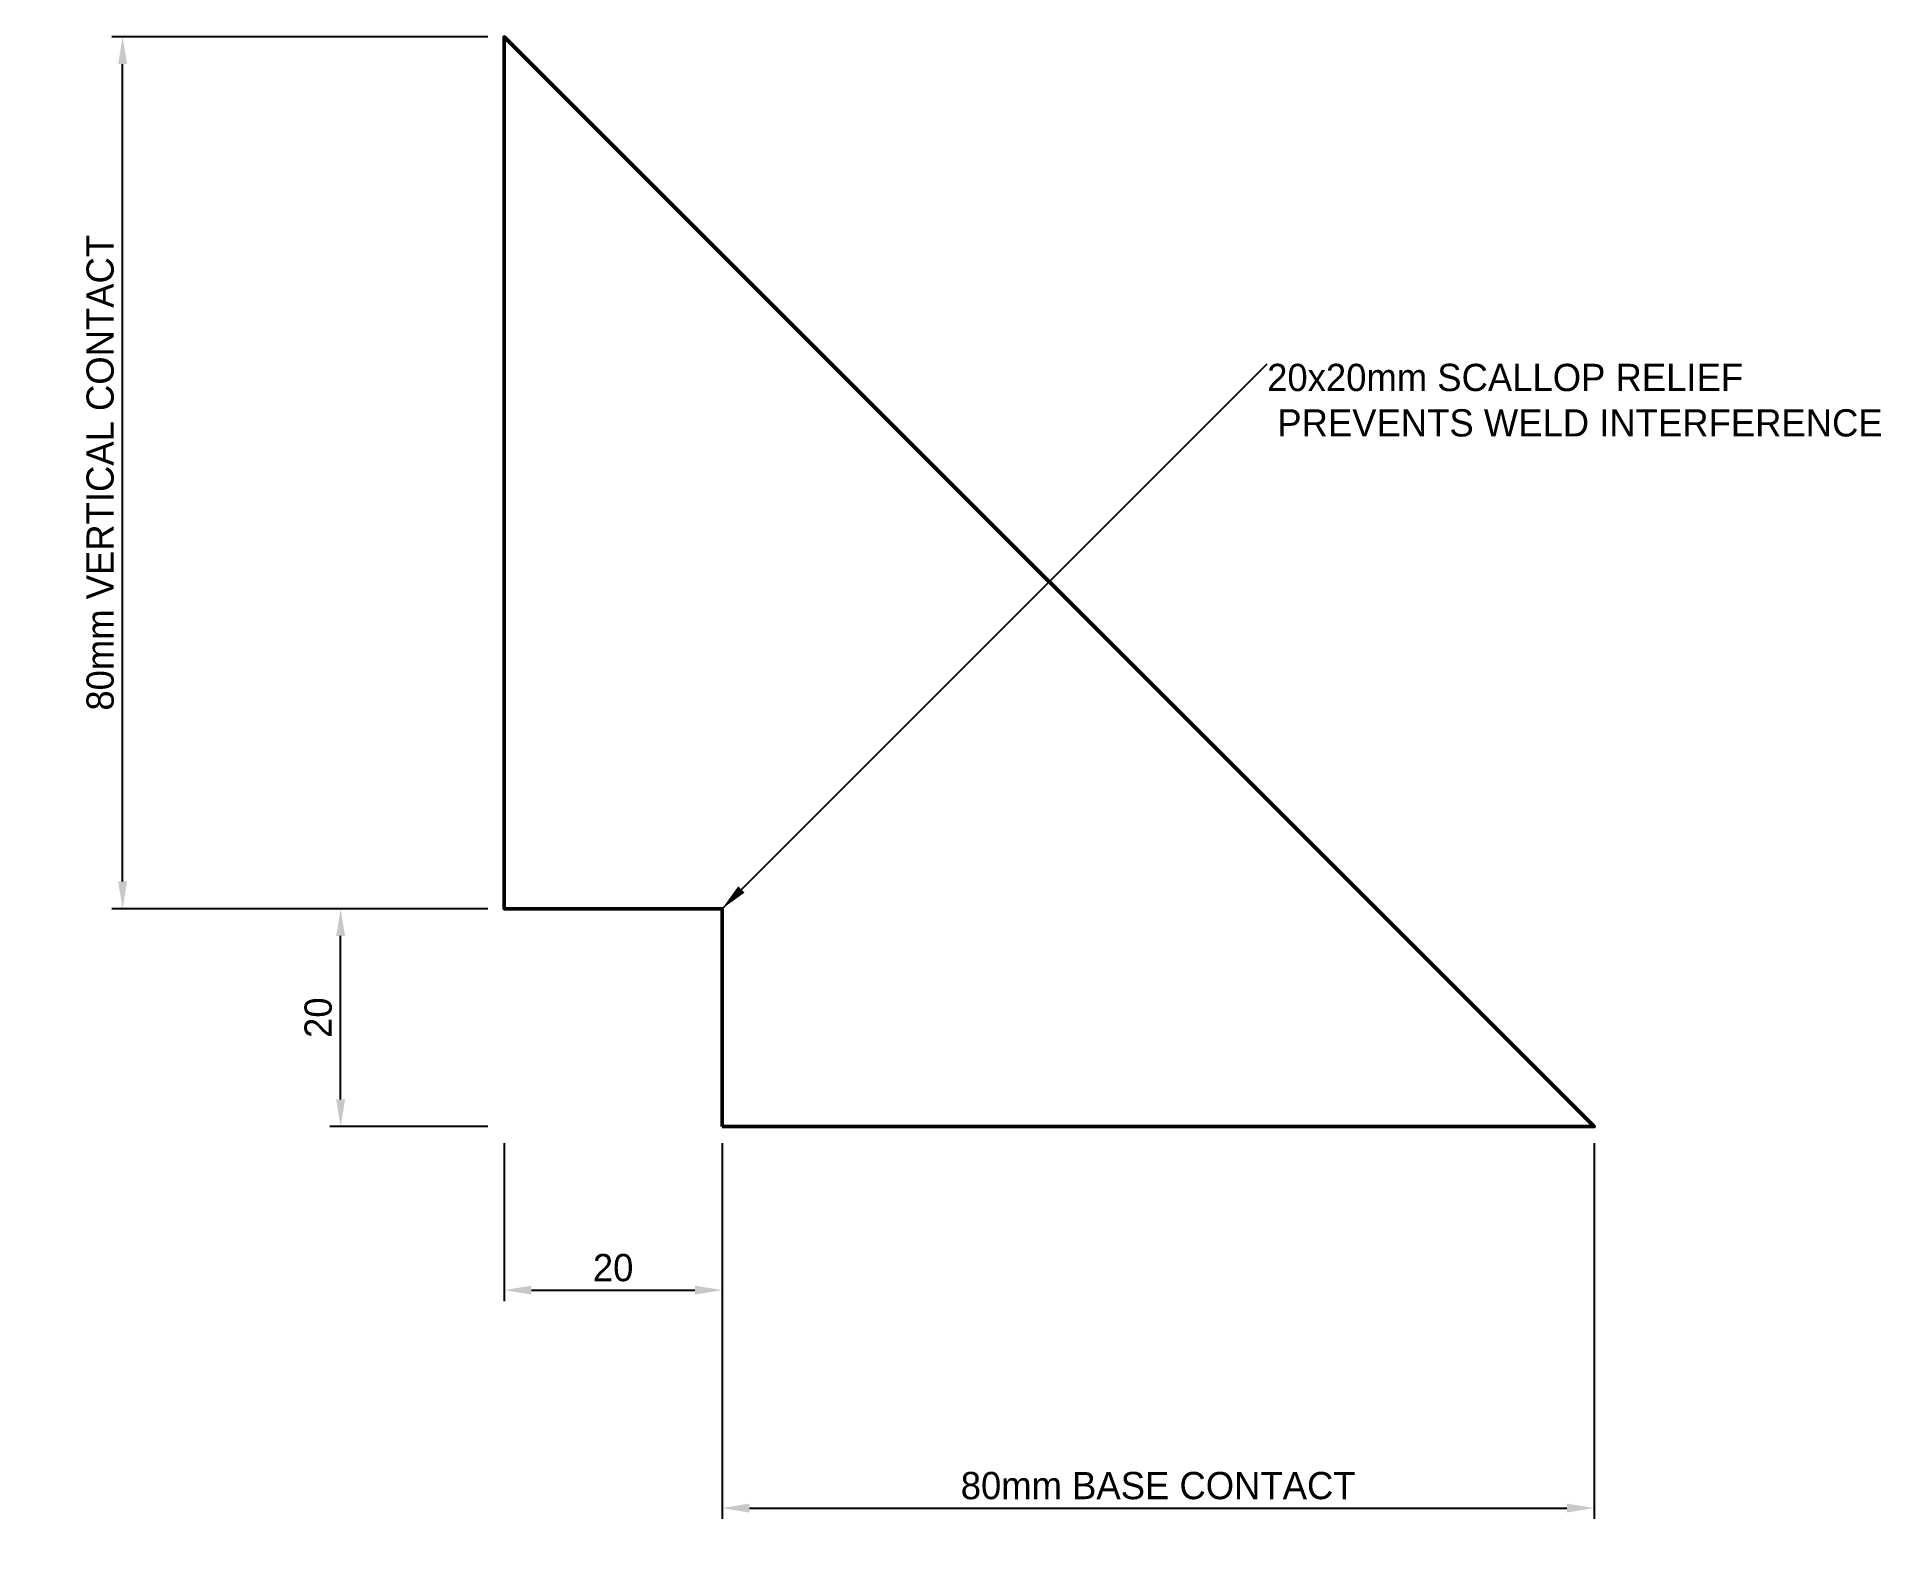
# Model space of a CAD drawing. Header units: metres. Extents: x -43 to 126, y -39 to 100.
import ezdxf

# ---------------------------------------------------------------- set-up
doc = ezdxf.new("R2010")
doc.units = ezdxf.units.M
doc.layers.add('DIMENSIONS', color=7, linetype='Continuous', lineweight=25)
doc.layers.add('GEOMETRY', color=7, linetype='Continuous', lineweight=50)
doc.dimstyles.new('ENGINEERING_STYLE', dxfattribs={"dimtxt": 2.5, "dimasz": 2.5, "dimexe": 1, "dimexo": 1.5, "dimgap": 0.8, "dimtad": 1, "dimcen": 2.5, "dimazin": 3, "dimtfac": 1, "dimtmove": 0, "dimatfit": 3, "dimtfill": 1})

msp = doc.modelspace()

# ---------------------------------------------------------------- linework, layer by layer
at = {"layer": 'GEOMETRY'}
msp.add_lwpolyline([(20, 0), (100, 0), (0, 100), (0, 20), (20, 20)], close=True, dxfattribs=at)

# ---------------------------------------------------------------- texts
at = {"layer": 'DIMENSIONS', "insert": (70, 70), "char_height": 2.5, "attachment_point": 1}
msp.add_mtext('20x20mm SCALLOP RELIEF\\P PREVENTS WELD INTERFERENCE', dxfattribs=at)

# ---------------------------------------------------------------- leaders
at = {"layer": 'DIMENSIONS'}
msp.add_leader([(20, 20), (70, 70)], dimstyle='ENGINEERING_STYLE', dxfattribs=at)

# ---------------------------------------------------------------- next in the draw order: dimensions: what is measured, and where the dimension line sits
msp.add_linear_dim(base=(-35, 20), p1=(0, 20), p2=(0, 100), angle=90, text='80mm VERTICAL CONTACT', dimstyle='ENGINEERING_STYLE', dxfattribs=at).render()
msp.add_linear_dim(base=(20, -35), p1=(20, 0), p2=(100, 0), text='80mm BASE CONTACT', dimstyle='ENGINEERING_STYLE', dxfattribs=at).render()

# ---------------------------------------------------------------- next in the draw order: dimensions: what is measured, and where the dimension line sits
msp.add_linear_dim(base=(0, -15), p1=(0, 0), p2=(20, 0), text='20', dimstyle='ENGINEERING_STYLE', dxfattribs=at).render()

# ---------------------------------------------------------------- next in the draw order: dimensions: what is measured, and where the dimension line sits
msp.add_linear_dim(base=(-15, 0), p1=(0, 0), p2=(0, 20), angle=90, text='20', dimstyle='ENGINEERING_STYLE', dxfattribs=at).render()

doc.saveas('drawing.dxf')
